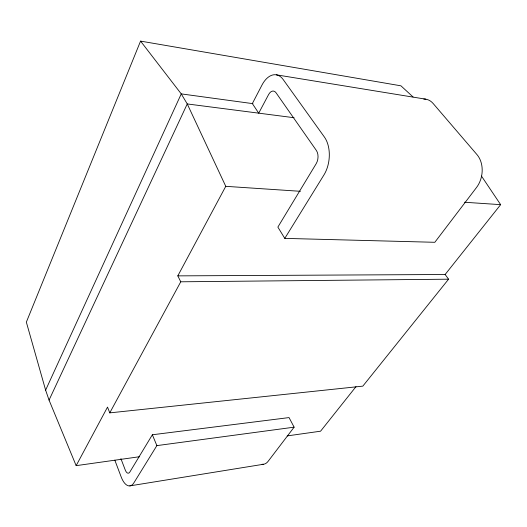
<?xml version="1.0" encoding="UTF-8"?>
<svg xmlns="http://www.w3.org/2000/svg" width="527" height="527" viewBox="0 0 527 527"><rect width="100%" height="100%" fill="white"/><g stroke="black" fill="none" stroke-linecap="round" stroke-linejoin="round"><path stroke-width="0.79" d="M413.043 96.961L400.942 85.822L140.564 41.113L26.35 322.142L45.625 390.138L49.051 400.105L76.158 465.657L139.708 456.698M45.625 390.138L181.248 93.892L140.564 41.113M49.051 400.105L187.25 103.944L181.248 93.892L252.96 103.661M76.158 465.657L107.528 407.094L109.768 412.872L362.826 386.139L448.582 279.191L445.131 274.501L177.81 275.871L180.754 281.8L109.768 412.872M177.81 275.871L225.767 186.327L187.25 103.944L294.086 117.719M262.09 464.274A17.635 10.059 81.9 0 0 268.131 461.316L294.119 427.173L289.046 417.588L152.362 434.768L129.807 472.093A6.917 3.116 84 0 1 125.307 470.137L120.9 458.635M294.119 427.173L156.868 445.618L133.93 482.778A19.598 8.814 84 0 1 121.203 477.007L114.84 460.19M284.784 238.382L323.967 174.911A26.548 16.712 -83.7 0 0 324.368 136.994L283.151 79.505A25.27 14.684 -81.9 0 0 261.978 85.058L252.341 103.575L258.724 113.16L268.566 94.61A8.919 5.184 -81.9 0 1 276.043 92.778L316.345 150.426A9.374 5.896 -83.7 0 1 316.207 163.66L277.867 227.097L284.784 238.382L434.821 242.295L476.533 187.474A23.089 17.701 -80 0 0 476.981 154.622L433.148 103.503A22.147 15.797 -78.1 0 0 423.774 99.036M356.002 386.627L320.574 431.198L287.169 435.908M445.131 274.501L500.65 204.66L481.48 176.077M129.794 485.887L263.421 464.274M180.754 281.8L448.582 279.191M225.767 186.327L300.436 191.308M464.544 202.249L500.65 204.66M276.352 74.827L425.849 99.195M152.362 434.768L156.868 445.618"/></g></svg>
